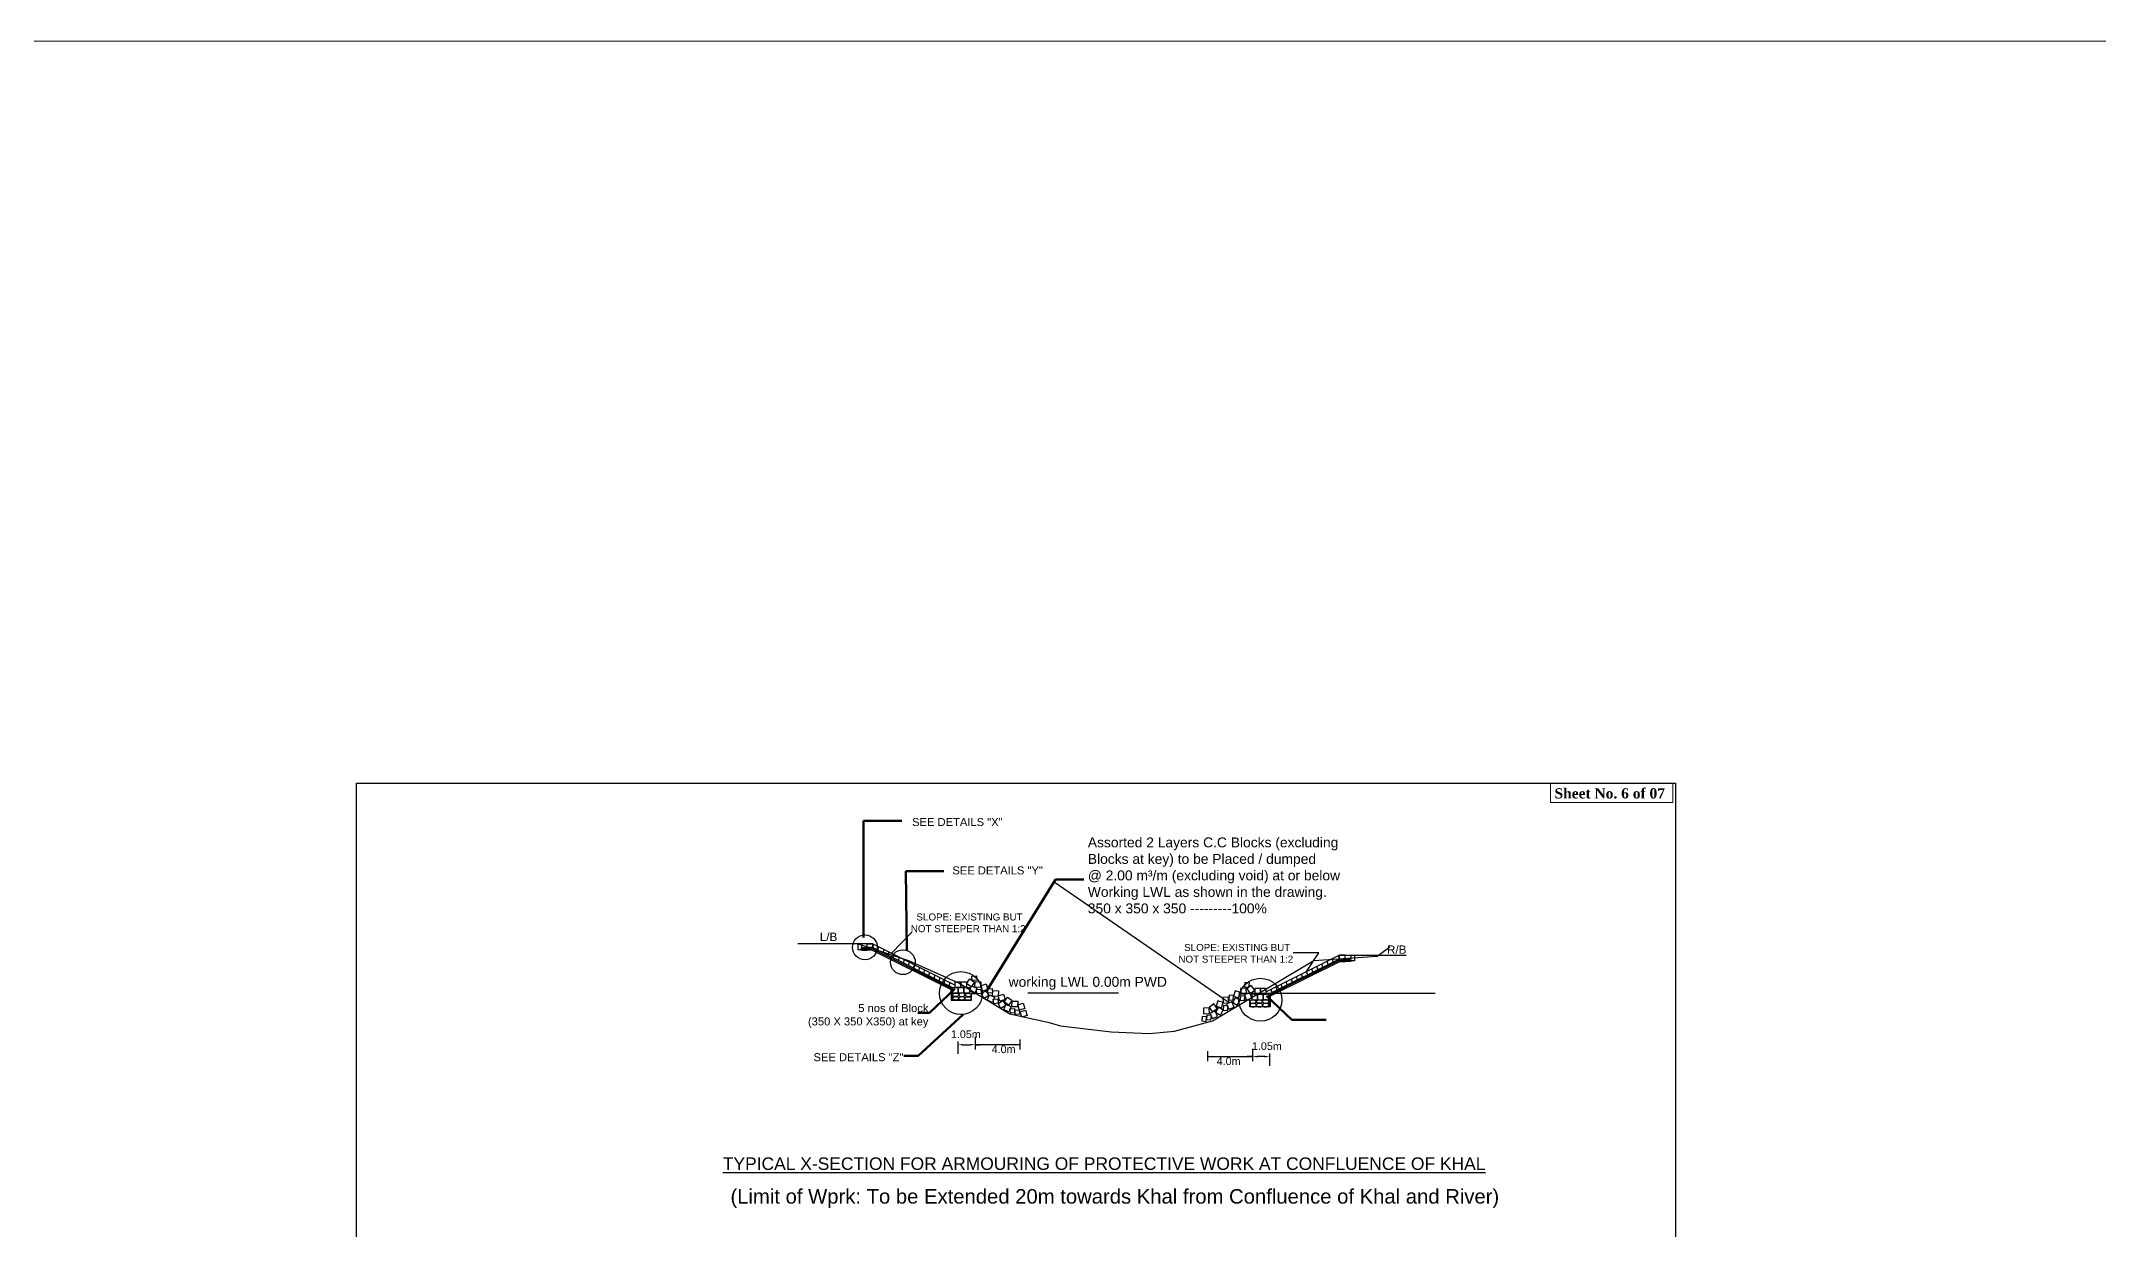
# Model space of a CAD drawing. Header units: inches. Extents: x 64995 to 402236, y -100918 to 204355.
# Drawn here: x 160684 to 176936, y -79833 to -70446 of the extents above; entities that cross this region are included whole.
import ezdxf

# ---------------------------------------------------------------- set-up
doc = ezdxf.new("R2010")
doc.units = ezdxf.units.IN
doc.header["$LTSCALE"] = 7
doc.header["$MEASUREMENT"] = 0
doc.layers.add('Cross Section Labels', color=7, linetype='Continuous', lineweight=9)
doc.layers.add('LINE', color=7, linetype='Continuous')
doc.styles.get("Standard").update_dxf_attribs({"font": 'arial.ttf'})
doc.dimstyles.get("Standard").update_dxf_attribs({"dimtxt": 0.18, "dimasz": 0.18, "dimexe": 0.18, "dimexo": 0.0625, "dimgap": 0.09, "dimtad": 0, "dimtih": 1, "dimtoh": 1, "dimdec": 4, "dimzin": 0, "dimdsep": 46, "dimtxsty": 'Standard', "dimcen": 0.09, "dimadec": 0, "dimazin": 0, "dimtfac": 1, "dimtdec": 4, "dimtofl": 0, "dimtmove": 0, "dimatfit": 3, "dimfxl": 1, "dimtolj": 1, "dimtzin": 0, "dimarcsym": 0})

msp = doc.modelspace()

# ---------------------------------------------------------------- hatches: boundary and pattern name
at = {"linetype": 'Continuous', "lineweight": -3, "ltscale": 0.5}
h = msp.add_hatch(dxfattribs=at)
h.set_pattern_fill('JIS_RC_10', color=0, scale=100, style=0)
h.set_pattern_definition([(45, (119283.1, -13540.7), (-707.107, 707.107), []), (45, (119355.6, -13540.7), (-707.107, 707.107), []), (45, (119428.1, -13540.7), (-707.107, 707.107), [])])
edge = h.paths.add_edge_path()
edge.add_ellipse((167955.95725, -77977.77957), major_axis=(-24.45533, 0), ratio=0.5608000875, start_angle=0, end_angle=360, ccw=False)
h = msp.add_hatch(dxfattribs=at)
h.set_pattern_fill('JIS_RC_10', color=0, scale=100, style=0)
h.set_pattern_definition([(135, (218978.6, -13593.8), (707.107, 707.107), []), (135, (218906.1, -13593.8), (707.107, 707.107), []), (135, (218833.6, -13593.8), (707.107, 707.107), [])])
edge = h.paths.add_edge_path()
edge.add_ellipse((170305.69258, -78030.89807), major_axis=(24.45533, 0), ratio=0.5608000875, start_angle=0, end_angle=360)

# ---------------------------------------------------------------- linework, layer by layer
at = {"color": 0, "linetype": 'Continuous', "lineweight": -3, "ltscale": 0.5}
for p, q in [((166753.36198, -77574.65747), (166659.20251, -77574.65747)), ((167252.71274, -77574.65747), (166725.80956, -77574.65747)), ((167133.71209, -77574.65747), (167133.71209, -77619.65747)), ((167208.71209, -77574.65747), (167133.71209, -77574.65747)), ((167133.71209, -77619.65747), (167163.71209, -77619.65747)), ((167163.71209, -77574.65747), (167163.71209, -77604.65747)), ((167163.71209, -77604.65747), (167208.71209, -77604.65747)), ((167163.71209, -77619.65747), (167163.71209, -77604.65747)), ((167163.71209, -77614.65747), (167208.71209, -77614.65747)), ((167163.71209, -77619.65747), (167163.71209, -77624.65747)), ((167163.71209, -77624.65747), (167208.71209, -77624.65747)), ((167208.71209, -77604.65747), (167208.71209, -77574.65747)), ((167208.71209, -77574.65747), (167252.71274, -77574.65747)), ((167252.71274, -77604.65747), (167208.71209, -77604.65747)), ((167248.85055, -77614.65747), (167208.71209, -77614.65747)), ((167247.7687, -77624.65747), (167208.71209, -77624.65747)), ((167228.85055, -77604.65747), (167229.1671, -77604.81574)), ((167247.7687, -77624.65747), (167870.82522, -77936.18573)), ((167248.85055, -77614.65747), (167870.82522, -77925.6448)), ((167252.71274, -77574.65747), (167903.2599, -77899.93104)), ((167252.71274, -77604.65747), (167252.71274, -77574.65747)), ((167252.71274, -77604.65747), (167260.76246, -77578.68233)), ((167252.71274, -77604.65747), (167880.71304, -77918.65762)), ((167292.96196, -77624.78208), (167301.01169, -77598.80694)), ((167292.96196, -77624.78208), (167301.01169, -77598.80694)), ((167333.21119, -77644.90669), (167341.26091, -77618.93155)), ((167333.21119, -77644.90669), (167341.26091, -77618.93155)), ((167373.46041, -77665.0313), (167381.51013, -77639.05616)), ((167373.46041, -77665.0313), (167381.51013, -77639.05616)), ((167413.70964, -77685.15591), (167421.75936, -77659.18077)), ((167413.70964, -77685.15591), (167421.75936, -77659.18077)), ((167453.95886, -77705.28052), (167462.00858, -77679.30539)), ((167453.95886, -77705.28052), (167462.00858, -77679.30539)), ((170938.08446, -77663.20228), (170358.38993, -77953.04955)), ((170938.08446, -77693.20228), (170930.03474, -77667.22714)), ((170938.08446, -77663.20228), (171464.98765, -77663.20228)), ((170982.08512, -77663.20228), (170938.08446, -77663.20228)), ((170938.08446, -77693.20228), (170938.08446, -77663.20228)), ((170982.08512, -77693.20228), (170982.08512, -77663.20228)), ((170982.08512, -77663.20228), (171057.08512, -77663.20228)), ((171027.08512, -77663.20228), (171027.08512, -77693.20228)), ((171057.08512, -77663.20228), (171057.08512, -77708.20228)), ((167494.20808, -77725.40514), (167502.2578, -77699.43)), ((167534.45731, -77745.52975), (167542.50703, -77719.55461)), ((167574.70653, -77765.65436), (167582.75625, -77739.67922)), ((167614.95575, -77785.77897), (167623.00547, -77759.80383)), ((167614.95575, -77785.77897), (167623.00547, -77759.80383)), ((167655.20498, -77805.90358), (167663.2547, -77779.92844)), ((167695.4542, -77826.0282), (167703.50392, -77800.05306)), ((167735.70342, -77846.15281), (167743.75314, -77820.17767)), ((167775.95265, -77866.27742), (167784.00237, -77840.30228)), ((167775.95265, -77866.27742), (167784.00237, -77840.30228)), ((170939.86621, -77692.31141), (170380.93678, -77971.77612)), ((170941.94666, -77703.20228), (170390.82461, -77978.7633)), ((170943.02851, -77713.20228), (170390.82461, -77989.30423)), ((170606.44485, -77859.02209), (170598.39513, -77833.04695)), ((170646.69407, -77838.89747), (170638.64435, -77812.92233)), ((170646.69407, -77838.89747), (170638.64435, -77812.92233)), ((170686.9433, -77818.77286), (170678.89358, -77792.79772)), ((170727.19252, -77798.64825), (170719.1428, -77772.67311)), ((170767.44174, -77778.52364), (170759.39202, -77752.5485)), ((170807.69097, -77758.39903), (170799.64125, -77732.42389)), ((170807.69097, -77758.39903), (170799.64125, -77732.42389)), ((170847.94019, -77738.27441), (170839.89047, -77712.29927)), ((170847.94019, -77738.27441), (170839.89047, -77712.29927)), ((170888.18941, -77718.1498), (170880.13969, -77692.17466)), ((170888.18941, -77718.1498), (170880.13969, -77692.17466)), ((170938.08446, -77693.20228), (170982.08512, -77693.20228)), ((170941.94666, -77703.20228), (170982.08512, -77703.20228)), ((170943.02851, -77713.20228), (170982.08512, -77713.20228)), ((170961.94666, -77693.20228), (170961.6301, -77693.36055)), ((171027.08512, -77693.20228), (170982.08512, -77693.20228)), ((171027.08512, -77703.20228), (170982.08512, -77703.20228)), ((171027.08512, -77713.20228), (170982.08512, -77713.20228)), ((171027.08512, -77708.20228), (171027.08512, -77693.20228)), ((171057.08512, -77708.20228), (171027.08512, -77708.20228)), ((171027.08512, -77708.20228), (171027.08512, -77713.20228)), ((167816.20187, -77886.40203), (167824.25159, -77860.42689)), ((167856.45109, -77906.52664), (167864.50082, -77880.5515)), ((167870.71304, -77963.65747), (167870.82522, -77925.6448)), ((167870.82522, -77963.65747), (167870.71304, -77963.65747)), ((167870.82522, -77925.6448), (167870.82522, -78020.13007)), ((167880.71304, -77963.65747), (167880.71304, -78020.13007)), ((168030.87666, -78020.13007), (168030.87666, -77966.84075)), ((168030.87666, -77966.84075), (168067.45684, -77966.84075)), ((169194.02036, -77963.65747), (168475.78799, -77963.65747)), ((170141.85885, -77963.65747), (171693.41466, -77963.65747)), ((170390.93678, -78016.77597), (170390.82461, -77978.7633)), ((170390.82461, -77978.7633), (170390.82461, -78073.24858)), ((170405.19873, -77959.64514), (170397.14901, -77933.67)), ((170445.44795, -77939.52053), (170437.39823, -77913.54539)), ((170485.69718, -77919.39592), (170477.64746, -77893.42078)), ((170485.69718, -77919.39592), (170477.64746, -77893.42078)), ((170525.9464, -77899.27131), (170517.89668, -77873.29617)), ((170566.19563, -77879.1467), (170558.1459, -77853.17156)), ((167870.82522, -78020.13007), (168030.87666, -78020.13007)), ((170230.77316, -78019.95925), (170194.19298, -78019.95925)), ((170230.77316, -78073.24858), (170230.77316, -78019.95925)), ((170390.82461, -78073.24858), (170230.77316, -78073.24858)), ((170380.93678, -78016.77597), (170380.93678, -78073.24858)), ((170390.82461, -78016.77597), (170390.93678, -78016.77597)), ((168059.73583, -78310.29263), (168059.73583, -78407.97547)), ((168414.00124, -78329.34576), (168414.00124, -78407.97547)), ((167924.73628, -78346.83031), (167924.73628, -78443.78505)), ((167965.48628, -78371.57547), (168018.98583, -78371.57547)), ((168414.00124, -78371.57547), (168059.73583, -78371.57547)), ((168059.73583, -78371.57547), (168100.48583, -78371.57547)), ((169896.36877, -78423.25459), (169896.36877, -78501.8843)), ((169896.36877, -78465.4843), (170250.63418, -78465.4843)), ((170250.63418, -78465.4843), (170209.88418, -78465.4843)), ((170250.63418, -78404.20146), (170250.63418, -78501.8843)), ((170344.88373, -78465.4843), (170291.38418, -78465.4843)), ((170385.63373, -78440.73914), (170385.63373, -78537.69388))]:
    msp.add_line(p, q, dxfattribs=at)
for points in [[(167134.92249, -77574.65747), (167234.92249, -77606.65747), (167534.92249, -77706.65747), (167934.92249, -77886.65747), (168334.92249, -78128.65747), (168634.92249, -78193.65747), (168734.92249, -78223.65747), (169134.92249, -78268.65747), (169434.92249, -78283.65747), (169634.92249, -78263.65747), (169934.92249, -78183.65747), (170734.92249, -77706.65747), (171234.92249, -77671.65747), (171334.92249, -77597.65747)], [(168038.32338, -77864.8941), (168035.26165, -77830.02827), (168070.12748, -77826.96655), (168073.1892, -77861.83237), (168038.32338, -77864.8941)], [(167880.71304, -77918.65762), (167925.71289, -77918.65762), (167925.71289, -77963.65747), (167880.71304, -77963.65747), (167880.71304, -77918.65762)], [(167903.2599, -77873.65777), (167948.25975, -77873.65777), (167948.25975, -77918.65762), (167903.2599, -77918.65762), (167903.2599, -77873.65777)], [(167925.71289, -77918.65762), (167970.71274, -77918.65762), (167970.71274, -77963.65747), (167925.71289, -77963.65747), (167925.71289, -77918.65762)], [(167948.25975, -77873.65777), (167993.2596, -77873.65777), (167993.2596, -77918.65762), (167948.25975, -77918.65762), (167948.25975, -77873.65777)], [(167970.71274, -77918.65762), (168015.71259, -77918.65762), (168015.71259, -77963.65747), (167970.71274, -77963.65747), (167970.71274, -77918.65762)], [(168019.86251, -77851.62319), (168056.22108, -77878.13837), (168029.70589, -77914.49694), (167993.34733, -77887.98175), (168019.86251, -77851.62319)], [(168074.7635, -77923.91576), (168058.6031, -77965.91388), (168016.60499, -77949.75348), (168032.76539, -77907.75536), (168074.7635, -77923.91576)], [(168060.3939, -77872.24934), (168105.35252, -77874.17881), (168103.42304, -77919.13743), (168058.46443, -77917.20795), (168060.3939, -77872.24934)], [(168073.23407, -77969.87609), (168070.17234, -77935.01026), (168105.03817, -77931.94853), (168108.09989, -77966.81436), (168073.23407, -77969.87609)], [(168147.57353, -77891.9256), (168161.31514, -77934.77613), (168118.46461, -77948.51775), (168104.723, -77905.66721), (168147.57353, -77891.9256)], [(168146.12217, -77944.78157), (168169.32111, -77983.34073), (168130.76195, -78006.53968), (168107.56301, -77967.98052), (168146.12217, -77944.78157)], [(168214.60689, -77994.96286), (168198.44649, -78036.96097), (168156.44837, -78020.80057), (168172.60877, -77978.80246), (168214.60689, -77994.96286)], [(168162.35768, -77965.69469), (168159.29595, -77930.82887), (168194.16178, -77927.76714), (168197.2235, -77962.63297), (168162.35768, -77965.69469)], [(168200.23729, -77943.29643), (168245.19591, -77945.22591), (168243.26643, -77990.18453), (168198.30781, -77988.25505), (168200.23729, -77943.29643)], [(168284.37568, -77971.4746), (168298.11729, -78014.32514), (168255.26676, -78028.06675), (168241.52514, -77985.21622), (168284.37568, -77971.4746)], [(168315.35837, -77996.75243), (168351.71693, -78023.26761), (168325.20175, -78059.62617), (168288.84319, -78033.11099), (168315.35837, -77996.75243)], [(170061.41254, -77996.41494), (170016.45392, -77998.34441), (170018.3834, -78043.30303), (170063.34201, -78041.37355), (170061.41254, -77996.41494)], [(170099.29215, -78018.81319), (170102.35387, -77983.94737), (170067.48805, -77980.88564), (170064.42632, -78015.75147), (170099.29215, -78018.81319)], [(170115.52766, -77997.90008), (170092.32871, -78036.45924), (170130.88787, -78059.65818), (170154.08682, -78021.09902), (170115.52766, -77997.90008)], [(170114.07629, -77945.0441), (170100.33468, -77987.89464), (170143.18521, -78001.63625), (170156.92683, -77958.78572), (170114.07629, -77945.0441)], [(170188.41576, -78022.99459), (170191.47748, -77988.12876), (170156.61166, -77985.06704), (170153.54993, -78019.93286), (170188.41576, -78022.99459)], [(170201.25592, -77925.36784), (170156.29731, -77927.29731), (170158.22678, -77972.25593), (170203.1854, -77970.32645), (170201.25592, -77925.36784)], [(170186.88632, -77977.03426), (170203.04673, -78019.03238), (170245.04484, -78002.87198), (170228.88444, -77960.87386), (170186.88632, -77977.03426)], [(170223.32645, -77918.0126), (170226.38817, -77883.14677), (170191.52235, -77880.08505), (170188.46062, -77914.95087), (170223.32645, -77918.0126)], [(170241.78731, -77904.74169), (170205.42875, -77931.25687), (170231.94393, -77967.61544), (170268.3025, -77941.10026), (170241.78731, -77904.74169)], [(170290.93708, -77971.77612), (170245.93723, -77971.77612), (170245.93723, -78016.77597), (170290.93708, -78016.77597), (170290.93708, -77971.77612)], [(170313.39008, -77926.77627), (170268.39023, -77926.77627), (170268.39023, -77971.77612), (170313.39008, -77971.77612), (170313.39008, -77926.77627)], [(170335.93693, -77971.77612), (170290.93708, -77971.77612), (170290.93708, -78016.77597), (170335.93693, -78016.77597), (170335.93693, -77971.77612)], [(170358.38993, -77926.77627), (170313.39008, -77926.77627), (170313.39008, -77971.77612), (170358.38993, -77971.77612), (170358.38993, -77926.77627)], [(170380.93678, -77971.77612), (170335.93693, -77971.77612), (170335.93693, -78016.77597), (170380.93678, -78016.77597), (170380.93678, -77971.77612)], [(168206.99881, -78047.6028), (168203.93708, -78012.73697), (168238.80291, -78009.67525), (168241.86464, -78044.54107), (168206.99881, -78047.6028)], [(168279.88691, -78022.50829), (168303.08585, -78061.06745), (168264.52669, -78084.26639), (168241.32775, -78045.70723), (168279.88691, -78022.50829)], [(168346.19438, -78069.99335), (168330.03398, -78111.99146), (168288.03586, -78095.83106), (168304.19626, -78053.83295), (168346.19438, -78069.99335)], [(168338.5863, -78122.63329), (168335.52457, -78087.76746), (168370.3904, -78084.70574), (168373.45212, -78119.57156), (168338.5863, -78122.63329)], [(168353.24019, -78026.73066), (168398.19881, -78028.66014), (168396.26933, -78073.61876), (168351.31072, -78071.68928), (168353.24019, -78026.73066)], [(168376.56174, -78133.93106), (168373.50002, -78099.06523), (168408.36584, -78096.00351), (168411.42757, -78130.86933), (168376.56174, -78133.93106)], [(168439.67487, -78042.68478), (168453.41648, -78085.53531), (168410.56595, -78099.27692), (168396.82434, -78056.42639), (168439.67487, -78042.68478)], [(168458.90535, -78098.36354), (168472.64696, -78141.21407), (168429.79643, -78154.95568), (168416.05482, -78112.10515), (168458.90535, -78098.36354)], [(169885.08808, -78187.04956), (169888.14981, -78152.18373), (169853.28398, -78149.12201), (169850.22226, -78183.98783), (169885.08808, -78187.04956)], [(169908.40963, -78079.84917), (169863.45102, -78081.77864), (169865.38049, -78126.73726), (169910.33911, -78124.80778), (169908.40963, -78079.84917)], [(169923.06353, -78175.75179), (169926.12525, -78140.88596), (169891.25943, -78137.82424), (169888.1977, -78172.69006), (169923.06353, -78175.75179)], [(169946.29146, -78049.87093), (169909.93289, -78076.38611), (169936.44807, -78112.74467), (169972.80664, -78086.22949), (169946.29146, -78049.87093)], [(169915.45545, -78123.11185), (169931.61585, -78165.10996), (169973.61396, -78148.94956), (169957.45356, -78106.95145), (169915.45545, -78123.11185)], [(169981.76292, -78075.62679), (169958.56397, -78114.18595), (169997.12313, -78137.3849), (170020.32208, -78098.82574), (169981.76292, -78075.62679)], [(169977.27415, -78024.59311), (169963.53254, -78067.44364), (170006.38307, -78081.18525), (170020.12468, -78038.33472), (169977.27415, -78024.59311)], [(170054.65102, -78100.7213), (170057.71274, -78065.85548), (170022.84691, -78062.79375), (170019.78519, -78097.65958), (170054.65102, -78100.7213)], [(170047.04294, -78048.08136), (170063.20334, -78090.07948), (170105.20145, -78073.91908), (170089.04105, -78031.92096), (170047.04294, -78048.08136)]]:
    msp.add_lwpolyline(points, dxfattribs=at)
for centre in [(167948.21282, -77963.65747), (170313.43701, -78016.77597)]:
    msp.add_circle(centre, 169.80215, dxfattribs=at)
for centre, major_axis, ratio in [((167906.11606, -78005.36311), (24.751, 0), 0.5541008648), ((167906.75247, -77977.46268), (24.751, 0), 0.5541008648), ((167955.32083, -78005.68), (24.751, 0), 0.5541008648), ((168005.47894, -78006.31378), (24.751, 0), 0.5541008648), ((168006.11535, -77978.41335), (24.751, 0), 0.5541008648), ((170305.69258, -78030.89807), (24.45533, 0), 0.5608000875)]:
    msp.add_ellipse(centre, major_axis=major_axis, ratio=ratio, dxfattribs=at)
at = {"color": 0, "linetype": 'Continuous', "lineweight": -3, "ltscale": 0.5, "extrusion": (0, 0, -1)}
for centre, major_axis, ratio in [((167955.95725, -77977.77957), (-24.45533, 0), 0.5608000875), ((170255.53448, -78031.53185), (-24.751, 0), 0.5541008648), ((170256.17089, -78059.43229), (-24.751, 0), 0.5541008648), ((170306.32899, -78058.7985), (-24.751, 0), 0.5541008648), ((170354.89735, -78030.58118), (-24.751, 0), 0.5541008648), ((170355.53376, -78058.48161), (-24.751, 0), 0.5541008648)]:
    msp.add_ellipse(centre, major_axis=major_axis, ratio=ratio, dxfattribs=at)
at = {"color": 0, "linetype": 'Continuous', "lineweight": -3, "ltscale": 0.5}
for points in [[(167965.48628, -78364.7838), (167965.48628, -78378.36714), (167924.73628, -78371.57547)], [(168018.98583, -78364.7838), (168018.98583, -78378.36714), (168059.73583, -78371.57547)], [(168100.48583, -78364.7838), (168100.48583, -78378.36714), (168059.73583, -78371.57547)], [(168373.25124, -78364.7838), (168373.25124, -78378.36714), (168414.00124, -78371.57547)], [(169937.11877, -78458.69263), (169937.11877, -78472.27597), (169896.36877, -78465.4843)], [(170209.88418, -78458.69263), (170209.88418, -78472.27597), (170250.63418, -78465.4843)], [(170291.38418, -78458.69263), (170291.38418, -78472.27597), (170250.63418, -78465.4843)], [(170344.88373, -78458.69263), (170344.88373, -78472.27597), (170385.63373, -78465.4843)]]:
    msp.add_solid(points, dxfattribs=at)
at = {"layer": 'Cross Section Labels'}
msp.add_lwpolyline([(64995.45127, -70446.34122), (198816.07613, -70446.34122), (198816.07613, -89368.45625), (64995.45127, -89368.45625)], close=True, dxfattribs=at)
at = {"layer": 'LINE', "color": 0, "linetype": 'ByBlock', "lineweight": -3, "ltscale": 0.5}
msp.add_lwpolyline([(163173.67773, -76304.99549), (173591.31878, -76304.99549), (173591.31878, -83478.66223), (163173.67773, -83478.66223)], close=True, dxfattribs=at)
at = {"layer": 'LINE', "color": 7, "lineweight": 13, "ltscale": 0.5}
msp.add_lwpolyline([(173571.64286, -76309.86073), (172604.94604, -76309.86073), (172604.94604, -76458.61962), (173571.64286, -76458.61962)], close=True, dxfattribs=at)
at = {"layer": 'LINE', "color": 0, "lineweight": -3, "ltscale": 0.5}
for centre in [(167189.71714, -77602.58006), (167489.49018, -77719.81607)]:
    msp.add_circle(centre, 98.143, dxfattribs=at)

# ---------------------------------------------------------------- texts
at = {"color": 7, "lineweight": 30, "ltscale": 0.18, "attachment_point": 1}
for s, insert, char_height, width in [('{\\LTYPICAL X-SECTION FOR ARMOURING OF PROTECTIVE WORK AT CONFLUENCE OF KHAL}', (166067.71595, -79261.45987), 98.488466, 6577.0551608), ('(Limit of Wprk: To be Extended 20m towards Khal from Confluence of Khal and River)', (166128.10811, -79511.85987), 114.5014632, 6118.5201198)]:
    msp.add_mtext(s, dxfattribs=dict(at, insert=insert, char_height=char_height, width=width))
at = {"layer": 'LINE', "color": 0, "linetype": 'ByBlock', "lineweight": -3, "ltscale": 0.5}
for s, p in [('1.05m', (167868.85225, -78319.25112)), ('4.0m', (168191.00493, -78437.80399)), ('4.0m', (169968.07346, -78531.71282)), ('1.05m', (170246.34726, -78413.15995))]:
    msp.add_text(s, height=60.774145, dxfattribs=at).set_placement(p)
at = {"layer": 'LINE', "color": 7, "lineweight": 13, "ltscale": 0.5, "insert": (172636.41935, -76345.98485), "char_height": 80.9372476, "width": 1000.5631354, "attachment_point": 1}
msp.add_mtext('{\\fTimes New Roman|b1|i0|c0|p18;Sheet No. 6 of 07}', dxfattribs=at)
at = {"layer": 'LINE', "color": 0, "linetype": 'ByBlock', "lineweight": -3, "ltscale": 0.5}
for s, insert, char_height, attachment_point in [('SEE DETAILS "X"', (168277.41385, -76581.28804), 63.1956704, 3), ('SEE DETAILS "Y"', (168595.72351, -76963.29473), 63.1956704, 3), (' SLOPE: EXISTING BUT\\PNOT STEEPER THAN 1:2', (168005.34488, -77335.06087), 55.3628072, 2), ('L/B', (166833.8102, -77486.65578), 65.828823, 1), (' SLOPE: EXISTING BUT\\PNOT STEEPER THAN 1:2', (170119.38903, -77575.69805), 55.3628072, 2), ('R/B', (171313.74346, -77587.64829), 65.828823, 1), ('5 nos of Block \\P(350 X 350 X350) at key', (167691.88801, -78050.66157), 63.1956704, 3), ('SEE DETAILS "Z"', (167494.19239, -78438.33814), 63.1956704, 3)]:
    msp.add_mtext(s, dxfattribs=dict(at, insert=insert, char_height=char_height, attachment_point=attachment_point))
at = {"layer": 'LINE', "color": 0, "linetype": 'ByBlock', "lineweight": -3, "ltscale": 0.5, "char_height": 78.1767752, "width": 2321.3521961, "attachment_point": 1}
for s, insert in [('Assorted 2 Layers C.C Blocks (excluding Blocks at key) to be Placed / dumped \\P@ 2.00 m³/m (excluding void) at or below Working LWL as shown in the drawing. \\P350 x 350 x 350 ---------100%\\P ', (168950.46032, -76734.79134)), ('working LWL 0.00m PWD', (168325.05005, -77835.73974))]:
    msp.add_mtext(s, dxfattribs=dict(at, insert=insert))

# ---------------------------------------------------------------- leaders
at = {"color": 0, "linetype": 'Continuous', "lineweight": -3, "ltscale": 0.5}
for points in [[(170068.04199, -78040.00116), (168683.6874, -77088.93273), (168683.06607, -77084.45745)], [(167399.76716, -77648.18467), (167561.05373, -77483.48662)], [(170678.89358, -77792.79772), (170775.18604, -77647.01607), (170573.08551, -77647.01607)]]:
    msp.add_leader(points, dimstyle='Standard', override={"dimgap": 0.09, "dimtad": 0, "dimfxl": 0.15, "dimfxlon": 1}, dxfattribs=at)
at = {"layer": 'LINE', "color": 7, "lineweight": 13, "ltscale": 0.5}
for points in [[(167179.1574, -77524.93751), (167179.1574, -76604.54241), (167480.59044, -76604.54241)], [(167520.21049, -77628.02167), (167512.54586, -76999.88886), (167813.97889, -76999.88886)], [(168145.6212, -77955.84573), (168694.16224, -77066.1049), (168919.84776, -77066.15873)], [(167901.07418, -77931.10336), (167699.01609, -78120.94907), (167606.85668, -78121.01856)], [(170360.57565, -77984.22186), (170562.63373, -78174.06757), (170832.46053, -78174.06757)], [(167966.1278, -78132.32493), (167609.3333, -78460.49166), (167496.68031, -78460.39501)]]:
    msp.add_leader(points, dimstyle='Standard', override={"dimtxt": 0.9, "dimasz": 0.7, "dimclrd": 7, "dimclre": 7, "dimclrt": 7, "dimlwd": 65535, "dimlwe": 65535}, dxfattribs=at)

doc.saveas('drawing.dxf')
